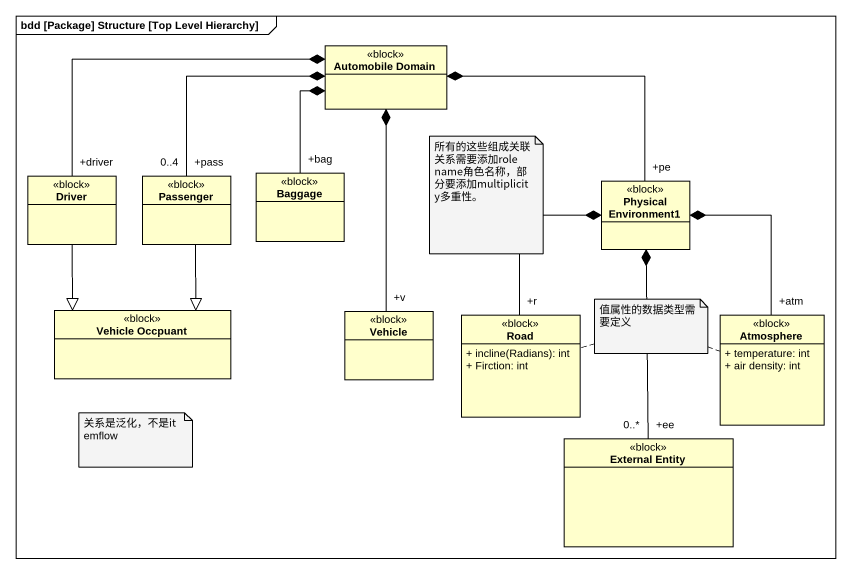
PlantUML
@startuml
mainframe bdd [Package] Structure [Top Level Hierarchy]
hide circle
hide empty members
skinparam classAttributeIconSize 0
class "Automobile Domain" as Automobile_Domain <<block>>
class Driver <<block>>
class Passenger <<block>>
class Baggage <<block>>
class "Physical Environment1" as Physical_Environment1 <<block>>
class "Vehicle Occpuant" as Vehicle_Occpuant <<block>>
class Vehicle <<block>>
class Road <<block>> {
  {field} + incline(Radians): int
  + Firction: int
}
class Atmosphere <<block>> {
  + temperature: int
  + air density: int
}
class "External Entity" as External_Entity <<block>>
Driver "+driver" -right-* Automobile_Domain
Driver --|> Vehicle_Occpuant
Passenger "+pass\n0..4" -up-* Automobile_Domain
Passenger --|> Vehicle_Occpuant
Baggage "+bag" -up-* Automobile_Domain
Physical_Environment1 "+pe" -left-* Automobile_Domain
Vehicle "+v" -up-* Automobile_Domain
Road "+r" -up-* Physical_Environment1
Atmosphere "+atm" -up-* Physical_Environment1
External_Entity "+ee\n0..*" -up-* Physical_Environment1
note as N1
  所有的这些组成关联关系需要添加role name角色名称，部分要添加multiplicity多重性。
end note
note as N2
  值属性的数据类型需要定义
end note
N2 .. Road
N2 .. Atmosphere
note as N3
  关系是泛化，不是itemflow
end note
@enduml
